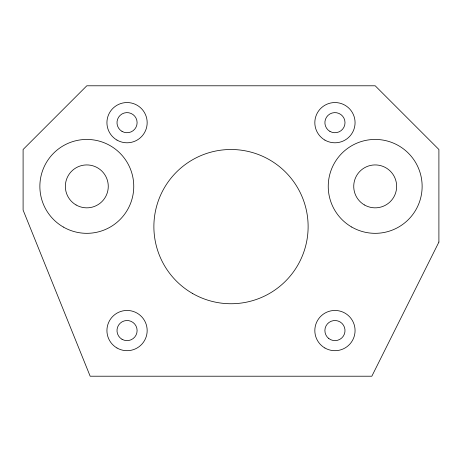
<?xml version="1.0" encoding="UTF-8"?>
<svg xmlns="http://www.w3.org/2000/svg" width="462" height="462" viewBox="0 0 462 462"><rect width="100%" height="100%" fill="white"/><g stroke="black" fill="none" stroke-linecap="round" stroke-linejoin="round"><path stroke-width="0.69" d="M438.9 242.088L371.835 376.212L90.165 376.212L23.1 210.077L23.1 149.497L86.81 85.788L375.19 85.788L438.9 149.497L438.9 242.088M329.92 131.381A10.06 10.06 0 0 0 345.01 122.673A10.06 10.06 0 0 0 329.92 113.958A10.06 10.06 0 0 0 329.92 131.381M328.794 338.531A10.06 10.06 0 0 0 344.918 331.918A10.06 10.06 0 0 0 331.133 321.263A10.06 10.06 0 0 0 328.794 338.531M122.02 339.281A10.06 10.06 0 0 0 137.11 330.573A10.06 10.06 0 0 0 122.02 321.858A10.06 10.06 0 0 0 122.02 339.281M122.02 131.381A10.06 10.06 0 0 0 137.11 122.673A10.06 10.06 0 0 0 122.02 113.958A10.06 10.06 0 0 0 122.02 131.381M192.44 293.41A77.125 77.125 0 0 0 308.125 226.623A77.125 77.125 0 0 0 192.44 159.829A77.125 77.125 0 0 0 192.44 293.41M324.89 347.996A20.12 20.12 0 0 0 355.07 330.573A20.12 20.12 0 0 0 324.89 313.144A20.12 20.12 0 0 0 324.89 347.996M116.99 347.996A20.12 20.12 0 0 0 147.17 330.573A20.12 20.12 0 0 0 116.99 313.144A20.12 20.12 0 0 0 116.99 347.996M116.99 140.096A20.12 20.12 0 0 0 147.17 122.673A20.12 20.12 0 0 0 116.99 105.244A20.12 20.12 0 0 0 116.99 140.096M324.89 140.096A20.12 20.12 0 0 0 355.07 122.673A20.12 20.12 0 0 0 324.89 105.244A20.12 20.12 0 0 0 324.89 140.096M76.08 204.966A21.46 21.46 0 0 0 108.27 186.382A21.46 21.46 0 0 0 76.08 167.798A21.46 21.46 0 0 0 76.08 204.966M364.46 204.966A21.46 21.46 0 0 0 396.65 186.382A21.46 21.46 0 0 0 364.46 167.798A21.46 21.46 0 0 0 364.46 204.966M63.34 227.038A46.945 46.945 0 0 0 133.755 186.382A46.945 46.945 0 0 0 63.34 145.726A46.945 46.945 0 0 0 63.34 227.038M351.715 227.038A46.945 46.945 0 0 0 422.135 186.382A46.945 46.945 0 0 0 351.715 145.726A46.945 46.945 0 0 0 351.715 227.038"/></g></svg>
